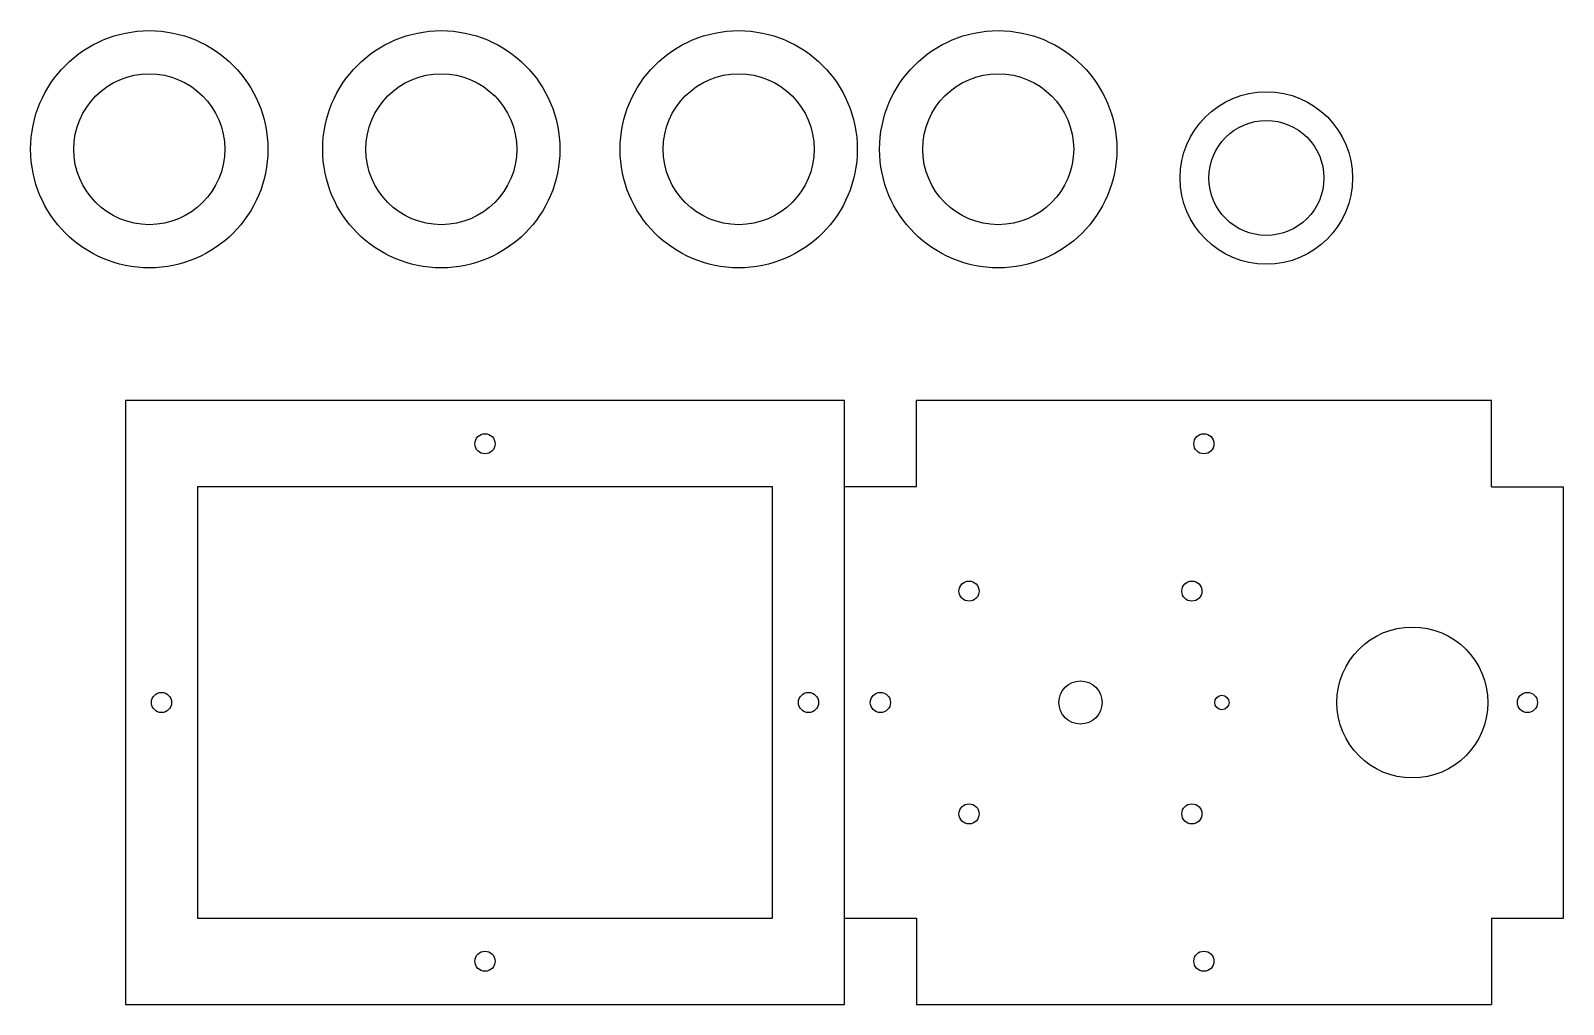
# Model space of a CAD drawing. Header units: inches. Extents: x -13 to 200, y 0 to 135.
import ezdxf

# ---------------------------------------------------------------- set-up
doc = ezdxf.new("R2010")
doc.units = ezdxf.units.IN
doc.header["$MEASUREMENT"] = 0

msp = doc.modelspace()

# ---------------------------------------------------------------- linework, layer by layer
for p, q in [((110, 72), (110, 84)), ((190, 72), (190, 84)), ((90, 72), (10, 72)), ((10, 72), (10, 12)), ((90, 12), (90, 72)), ((110, 72), (100, 72)), ((190, 72), (200, 72)), ((10, 12), (90, 12)), ((100, 12), (110, 12)), ((110, 12), (110, 0)), ((190, 12), (200, 12)), ((190, 12), (190, 0))]:
    msp.add_line(p, q)
msp.add_lwpolyline([(0, 0), (100, 0), (100, 84), (0, 84)], close=True)
for points in [[(190, 84), (110, 84)], [(200, 12), (200, 72)], [(110, 0), (190, 0)]]:
    msp.add_lwpolyline(points)
for centre, radius in [((3.3, 118.98), 16.5), ((43.92, 118.98), 16.5), ((85.29, 118.98), 16.5), ((121.39, 118.98), 16.5), ((3.3, 118.98), 10.5), ((43.92, 118.98), 10.5), ((85.29, 118.98), 10.5), ((121.39, 118.98), 10.5), ((158.69, 114.98), 12), ((158.69, 114.98), 8), ((50, 78), 1.4), ((150, 78), 1.4), ((117.33, 57.5), 1.4), ((148.33, 57.5), 1.4), ((179, 42), 10.5), ((132.83, 42), 3), ((5, 42), 1.4), ((95, 42), 1.4), ((105, 42), 1.4), ((152.5, 42), 1), ((195, 42), 1.4), ((117.33, 26.5), 1.4), ((148.33, 26.5), 1.4), ((50, 6), 1.4), ((150, 6), 1.4)]:
    msp.add_circle(centre, radius)

doc.saveas('drawing.dxf')
